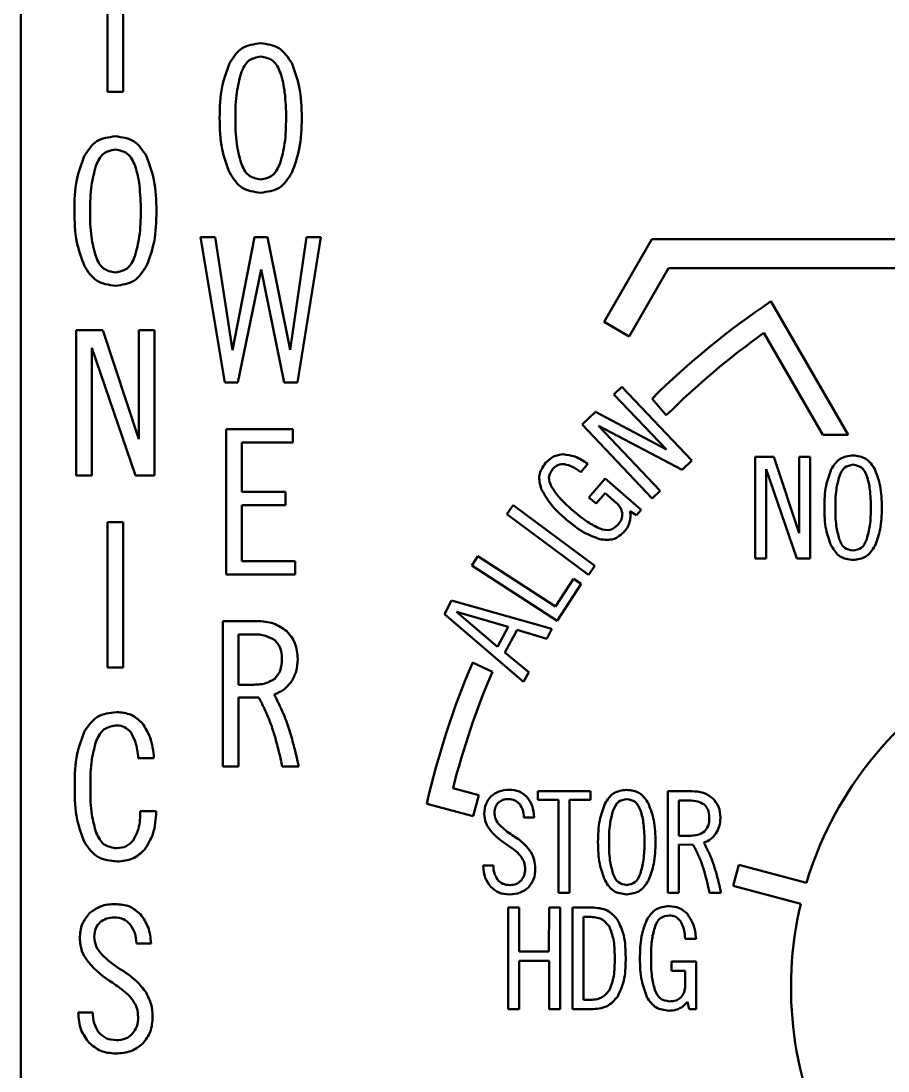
# Model space of a CAD drawing. Header units: millimetres. Extents: x 166 to 310, y 114 to 207.
# Drawn here: x 166.03 to 195.87, y 133.6 to 169.7 of the extents above; entities that cross this region are included whole.
import ezdxf

# ---------------------------------------------------------------- set-up
doc = ezdxf.new("R2010")
doc.units = ezdxf.units.MM
doc.header["$LTSCALE"] = 0.75
doc.layers.add('Visible', color=7, linetype='Continuous', lineweight=50)

msp = doc.modelspace()

# ---------------------------------------------------------------- linework, layer by layer
at = {"layer": 'Visible', "extrusion": (-1e-16, -1, 0)}
for p, q in [((166.031, 188.969), (166.031, 132.969)), ((169.011, 167.269), (169.011, 172.269)), ((169.551, 172.269), (169.551, 167.269)), ((169.551, 167.269), (169.011, 167.269)), ((173.042, 157.269), (172.211, 162.269)), ((172.211, 162.269), (172.709, 162.269)), ((172.709, 162.269), (173.312, 158.384)), ((173.312, 158.384), (174.066, 162.269)), ((174.066, 162.269), (174.51, 162.269)), ((174.51, 162.269), (175.292, 158.397)), ((175.292, 158.397), (175.853, 162.269)), ((176.352, 162.269), (175.548, 157.269)), ((175.853, 162.269), (176.352, 162.269)), ((186.098, 159.357), (187.743, 162.205)), ((187.743, 162.205), (196.531, 162.205)), ((174.295, 161.154), (173.499, 157.269)), ((175.091, 157.269), (174.295, 161.154)), ((188.32, 161.205), (186.964, 158.857)), ((196.531, 161.205), (188.32, 161.205)), ((191.841, 160.064), (194.495, 155.469)), ((186.964, 158.857), (186.098, 159.357)), ((167.934, 154.069), (167.934, 159.069)), ((167.934, 159.069), (168.848, 159.069)), ((168.848, 159.069), (170.088, 155.322)), ((170.088, 159.069), (170.628, 159.069)), ((170.088, 155.322), (170.088, 159.069)), ((170.628, 159.069), (170.628, 154.069)), ((193.629, 155.469), (191.6, 158.983)), ((169.97, 154.069), (168.474, 158.459)), ((168.474, 158.459), (168.474, 154.069)), ((173.499, 157.269), (173.042, 157.269)), ((175.548, 157.269), (175.091, 157.269)), ((186.433, 156.864), (186.707, 157.125)), ((186.707, 157.125), (189.118, 154.587)), ((188.24, 154.963), (186.433, 156.864)), ((188.238, 156.144), (187.75, 156.716)), ((185.34, 155.826), (185.804, 156.266)), ((185.804, 156.266), (188.24, 154.963)), ((173.097, 150.669), (173.097, 155.669)), ((173.097, 155.669), (175.382, 155.669)), ((175.382, 155.669), (175.382, 155.212)), ((187.751, 153.288), (185.34, 155.826)), ((188.785, 154.27), (185.908, 155.777)), ((185.908, 155.777), (188.025, 153.549)), ((194.495, 155.469), (193.629, 155.469)), ((175.382, 155.212), (173.637, 155.212)), ((173.637, 155.212), (173.637, 153.508)), ((189.118, 154.587), (188.785, 154.27)), ((191.302, 151.219), (191.302, 154.719)), ((191.302, 154.719), (191.942, 154.719)), ((191.942, 154.719), (192.81, 152.096)), ((192.81, 154.719), (193.188, 154.719)), ((192.81, 152.096), (192.81, 154.719)), ((193.188, 154.719), (193.188, 151.219)), ((185.539, 154.475), (185.292, 154.188)), ((192.728, 151.219), (191.68, 154.292)), ((191.68, 154.292), (191.68, 151.219)), ((168.474, 154.069), (167.934, 154.069)), ((170.628, 154.069), (169.97, 154.069)), ((185.578, 153.316), (186.137, 153.966)), ((186.137, 153.966), (187.379, 152.898)), ((173.637, 153.508), (175.133, 153.508)), ((175.133, 153.508), (175.133, 153.051)), ((186.13, 153.467), (185.82, 153.107)), ((186.516, 153.135), (186.13, 153.467)), ((188.025, 153.549), (187.751, 153.288)), ((185.82, 153.107), (185.578, 153.316)), ((175.133, 153.051), (173.637, 153.051)), ((173.637, 153.051), (173.637, 151.126)), ((182.746, 152.746), (182.971, 153.05)), ((185.558, 150.662), (182.746, 152.746)), ((182.971, 153.05), (185.783, 150.966)), ((184.979, 152.91), (185.023, 152.872)), ((187.218, 152.71), (186.988, 152.844)), ((187.379, 152.898), (187.218, 152.71)), ((169.011, 152.469), (169.551, 152.469)), ((169.011, 147.469), (169.011, 152.469)), ((169.551, 152.469), (169.551, 147.469)), ((181.552, 150.983), (181.758, 151.3)), ((181.758, 151.3), (184.425, 149.567)), ((173.637, 151.126), (175.465, 151.126)), ((175.465, 151.126), (175.465, 150.669)), ((184.487, 149.075), (181.552, 150.983)), ((185.783, 150.966), (185.558, 150.662)), ((191.68, 151.219), (191.302, 151.219)), ((193.188, 151.219), (192.728, 151.219)), ((175.465, 150.669), (173.097, 150.669)), ((184.425, 149.567), (185.045, 150.522)), ((185.314, 150.348), (184.487, 149.075)), ((185.045, 150.522), (185.314, 150.348)), ((180.604, 149.31), (180.852, 149.772)), ((180.852, 149.772), (184.303, 148.8)), ((183.324, 146.976), (180.604, 149.31)), ((181.023, 149.383), (182.43, 148.182)), ((182.802, 148.874), (181.023, 149.383)), ((172.972, 144.069), (172.972, 149.069)), ((172.972, 149.069), (174.143, 149.069)), ((182.43, 148.182), (182.802, 148.874)), ((183.109, 148.77), (182.687, 147.984)), ((184.122, 148.463), (183.109, 148.77)), ((184.303, 148.8), (184.122, 148.463)), ((173.512, 148.612), (173.512, 146.88)), ((174.011, 148.612), (173.512, 148.612)), ((182.687, 147.984), (183.503, 147.31)), ((169.551, 147.469), (169.011, 147.469)), ((181.575, 147.647), (182.253, 147.324)), ((183.503, 147.31), (183.324, 146.976)), ((173.512, 146.88), (173.983, 146.88)), ((174.219, 146.437), (173.512, 146.444)), ((173.512, 146.444), (173.512, 144.069)), ((174.253, 146.371), (174.219, 146.437)), ((174.745, 146.548), (174.78, 146.479)), ((170.607, 144.359), (170.067, 144.359)), ((173.512, 144.069), (172.972, 144.069)), ((175.022, 144.069), (174.984, 144.245)), ((175.59, 144.069), (175.022, 144.069)), ((175.548, 144.256), (175.59, 144.069)), ((167.879, 143.306), (167.879, 143.431)), ((168.419, 143.431), (168.419, 143.265)), ((180.898, 143.323), (181.782, 143.086)), ((181.782, 143.086), (181.588, 142.362)), ((183.819, 143.219), (185.627, 143.219)), ((183.819, 142.923), (183.819, 143.219)), ((185.627, 143.219), (185.627, 142.923)), ((188.293, 139.719), (188.293, 143.219)), ((188.293, 143.219), (189.112, 143.219)), ((181.588, 142.362), (179.998, 142.788)), ((184.531, 142.923), (183.819, 142.923)), ((184.531, 139.719), (184.531, 142.923)), ((185.627, 142.923), (184.909, 142.923)), ((184.909, 142.923), (184.909, 139.719)), ((188.671, 142.899), (188.671, 141.687)), ((189.02, 142.899), (188.671, 142.899)), ((170.136, 142.531), (170.684, 142.531)), ((183.692, 142.317), (183.339, 142.317)), ((188.671, 141.687), (189.001, 141.687)), ((189.165, 141.376), (188.671, 141.381)), ((188.671, 141.381), (188.671, 139.719)), ((189.19, 141.33), (189.165, 141.376)), ((189.534, 141.454), (189.558, 141.406)), ((181.938, 140.659), (182.287, 140.659)), ((190.542, 139.963), (190.736, 140.687)), ((190.736, 140.687), (193.06, 140.064)), ((189.728, 139.719), (189.701, 139.842)), ((190.096, 139.849), (190.125, 139.719)), ((192.866, 139.34), (190.542, 139.963)), ((184.909, 139.719), (184.531, 139.719)), ((188.671, 139.719), (188.293, 139.719)), ((190.125, 139.719), (189.728, 139.719)), ((182.793, 135.719), (182.793, 139.219)), ((182.793, 139.219), (183.171, 139.219)), ((183.171, 139.219), (183.171, 137.711)), ((184.199, 137.706), (184.204, 139.219)), ((184.204, 139.219), (184.582, 139.219)), ((184.582, 139.219), (184.582, 135.719)), ((185.009, 135.719), (185.009, 139.219)), ((185.009, 139.219), (185.668, 139.219)), ((185.387, 138.899), (185.387, 136.039)), ((185.581, 138.899), (185.387, 138.899)), ((170.507, 137.98), (170.001, 137.98)), ((189.265, 138.142), (188.887, 138.142)), ((183.171, 137.711), (184.199, 137.706)), ((183.176, 137.386), (183.171, 135.719)), ((184.204, 137.386), (183.176, 137.386)), ((184.204, 135.719), (184.204, 137.386)), ((186.463, 137.391), (186.463, 137.522)), ((186.841, 137.503), (186.841, 137.425)), ((187.714, 137.546), (187.714, 137.488)), ((188.412, 137.357), (189.27, 137.357)), ((188.412, 137.037), (188.412, 137.357)), ((189.27, 137.357), (189.27, 135.719)), ((188.887, 137.037), (188.412, 137.037)), ((188.887, 136.528), (188.887, 137.037)), ((185.387, 136.039), (185.576, 136.039)), ((189.022, 135.719), (188.974, 135.98)), ((168, 135.612), (168.499, 135.612)), ((183.171, 135.719), (182.793, 135.719)), ((184.582, 135.719), (184.204, 135.719)), ((185.639, 135.719), (185.009, 135.719)), ((189.27, 135.719), (189.022, 135.719))]:
    msp.add_line(p, q, dxfattribs=at)
at = {"layer": 'Visible'}
for centre, radius, start, end in [((171.729, 166.867), 3.398, 6.5012, 18.0531), ((168.023, 166.42), 7.131, 359.5875, 6.6975), ((166.729, 163.667), 3.398, 6.5013, 18.053), ((163.023, 163.22), 7.13, 359.5874, 6.6976), ((207.738, 136.469), 27.701, 125.6326, 134.7432), ((192.88, 153.317), 2.379, 6.5013, 18.0529), ((190.286, 153.005), 4.991, 359.5874, 6.6976), ((207.738, 136.469), 27.701, 156.9276, 165.6732), ((170.945, 144.651), 3.729, 24.683, 27.4675), ((162.293, 140.258), 13.95, 25.7075, 26.4834), ((187.041, 152.12), 14.015, 204.9488, 205.9049), ((169.918, 143.797), 5.023, 23.3303, 25.9815), ((171.861, 144.565), 3.462, 22.0042, 26.0841), ((169.758, 143.768), 5.181, 16.572, 22.9216), ((169.118, 143.414), 6.437, 17.0459, 22.3514), ((163.226, 141.75), 12.018, 14.1362, 16.9121), ((164.411, 141.901), 11.38, 14.3242, 17.3873), ((160.999, 141.174), 14.319, 12.3867, 14.1949), ((159.321, 140.595), 16.635, 12.7125, 14.3441), ((185.091, 141.817), 2.379, 6.5013, 18.0529), ((184.107, 143.62), 2.239, 224.5087, 238.4899), ((182.497, 141.505), 4.991, 359.5875, 6.6975), ((184.149, 143.58), 2.607, 221.0983, 238.0902), ((181.229, 138.983), 2.839, 49.7802, 57.0937), ((186.874, 140.127), 2.609, 24.6826, 27.4677), ((198.144, 145.356), 9.814, 204.9491, 205.9049), ((180.829, 137.057), 9.752, 25.707, 26.484), ((182.274, 140.203), 1.233, 37.5739, 50.2642), ((186.155, 139.529), 3.516, 23.3301, 25.9817), ((186.043, 139.508), 3.627, 16.5719, 22.9217), ((187.515, 140.066), 2.423, 22.0042, 26.0844), ((185.594, 139.261), 4.506, 17.0461, 22.3511), ((181.472, 138.096), 8.412, 14.136, 16.9121), ((182.299, 138.201), 7.968, 14.3245, 17.3871), ((179.913, 137.693), 10.021, 12.3865, 14.1951), ((178.732, 137.286), 11.65, 12.713, 14.3437), ((171.099, 139.842), 3.199, 224.5087, 238.4899), ((171.16, 139.785), 3.724, 221.0983, 238.0901), ((166.988, 133.218), 4.056, 49.7801, 57.0937), ((168.481, 134.96), 1.762, 37.5738, 50.2644)]:
    msp.add_arc(centre, radius, start, end, dxfattribs=at)
at = {"layer": 'Visible', "extrusion": (0, 0, -1)}
for centre, radius, start, end in [((-207.738, 136.469), 28.451, 45.3694, 56.0319), ((-207.738, 136.469), 28.451, 12.8336, 23.1359), ((-205.031, 136.468), 12.5, 16.7191, 58.2809), ((-205.031, 136.468), 12.5, 331.7191, 13.2812)]:
    msp.add_arc(centre, radius, start, end, dxfattribs=at)
at = {"layer": 'Visible'}
for points, knots in [([(173.208, 168.252), (173.336, 168.452), (173.588, 168.847), (174.052, 168.908), (174.281, 168.938)], [-0.1333569, -0.1333569, -0.1333569, -0.1333569, -0.06581, 0, 0, 0, 0]), ([(174.281, 168.938), (174.507, 168.908), (174.966, 168.846), (175.219, 168.457), (175.348, 168.259)], [-0.1321946, -0.1321946, -0.1321946, -0.1321946, -0.0672655, 0, 0, 0, 0]), ([(174.281, 168.481), (174.132, 168.451), (173.81, 168.388), (173.679, 168.083), (173.609, 167.92)], [-0.0927498, -0.0927498, -0.0927498, -0.0927498, -0.04971519, 0, 0, 0, 0]), ([(174.96, 167.92), (174.888, 168.083), (174.754, 168.388), (174.431, 168.451), (174.281, 168.481)], [-0.09319219, -0.09319219, -0.09319219, -0.09319219, -0.04319833, 0, 0, 0, 0]), ([(175.348, 168.259), (175.448, 167.989), (175.675, 167.381), (175.687, 166.73), (175.694, 166.369)], [-0.1934264, -0.1934264, -0.1934264, -0.1934264, -0.1075166, 0, 0, 0, 0]), ([(172.868, 166.369), (172.874, 166.732), (172.885, 167.38), (173.109, 167.986), (173.208, 168.252)], [-0.1926183, -0.1926183, -0.1926183, -0.1926183, -0.0845976, 0, 0, 0, 0]), ([(173.609, 167.92), (173.551, 167.697), (173.418, 167.189), (173.412, 166.664), (173.409, 166.369)], [-0.1569358, -0.1569358, -0.1569358, -0.1569358, -0.0880933, 0, 0, 0, 0]), ([(173.215, 164.478), (173.114, 164.748), (172.887, 165.357), (172.875, 166.007), (172.868, 166.369)], [-0.1934264, -0.1934264, -0.1934264, -0.1934264, -0.1075167, 0, 0, 0, 0]), ([(173.409, 166.369), (173.411, 166.071), (173.416, 165.546), (173.546, 165.038), (173.603, 164.817)], [-0.1568292, -0.1568292, -0.1568292, -0.1568292, -0.0680541, 0, 0, 0, 0]), ([(174.953, 164.817), (175.011, 165.04), (175.144, 165.548), (175.15, 166.074), (175.154, 166.369)], [-0.1569359, -0.1569359, -0.1569359, -0.1569359, -0.0880934, 0, 0, 0, 0]), ([(175.694, 166.369), (175.687, 166.009), (175.675, 165.362), (175.453, 164.755), (175.355, 164.485)], [-0.1925739, -0.1925739, -0.1925739, -0.1925739, -0.0855889, 0, 0, 0, 0]), ([(168.208, 165.052), (168.336, 165.252), (168.588, 165.647), (169.052, 165.708), (169.281, 165.738)], [-0.1333569, -0.1333569, -0.1333569, -0.1333569, -0.06581, 0, 0, 0, 0]), ([(169.281, 165.738), (169.507, 165.708), (169.966, 165.646), (170.219, 165.257), (170.348, 165.059)], [-0.1321946, -0.1321946, -0.1321946, -0.1321946, -0.0672655, 0, 0, 0, 0]), ([(167.868, 163.169), (167.874, 163.532), (167.885, 164.18), (168.109, 164.786), (168.208, 165.052)], [-0.1926183, -0.1926183, -0.1926183, -0.1926183, -0.0845976, 0, 0, 0, 0]), ([(169.281, 165.281), (169.132, 165.251), (168.81, 165.188), (168.679, 164.883), (168.609, 164.72)], [-0.09274981, -0.09274981, -0.09274981, -0.09274981, -0.0497152, 0, 0, 0, 0]), ([(169.96, 164.72), (169.888, 164.883), (169.754, 165.188), (169.431, 165.251), (169.281, 165.281)], [-0.09319219, -0.09319219, -0.09319219, -0.09319219, -0.04319831, 0, 0, 0, 0]), ([(170.348, 165.059), (170.448, 164.789), (170.675, 164.181), (170.687, 163.53), (170.694, 163.169)], [-0.1934264, -0.1934264, -0.1934264, -0.1934264, -0.1075166, 0, 0, 0, 0]), ([(168.609, 164.72), (168.551, 164.497), (168.418, 163.989), (168.412, 163.464), (168.409, 163.169)], [-0.1569358, -0.1569358, -0.1569358, -0.1569358, -0.0880933, 0, 0, 0, 0]), ([(173.603, 164.817), (173.673, 164.654), (173.806, 164.348), (174.13, 164.285), (174.281, 164.256)], [-0.09333364, -0.09333364, -0.09333364, -0.09333364, -0.04352598, 0, 0, 0, 0]), ([(174.281, 164.256), (174.429, 164.286), (174.75, 164.351), (174.882, 164.654), (174.953, 164.817)], [-0.09260796, -0.09260796, -0.09260796, -0.09260796, -0.04990056, 0, 0, 0, 0]), ([(174.281, 163.799), (174.053, 163.829), (173.592, 163.888), (173.341, 164.28), (173.215, 164.478)], [-0.1324126, -0.1324126, -0.1324126, -0.1324126, -0.0668148, 0, 0, 0, 0]), ([(175.355, 164.485), (175.225, 164.285), (174.972, 163.892), (174.509, 163.83), (174.281, 163.799)], [-0.1332477, -0.1332477, -0.1332477, -0.1332477, -0.0654757, 0, 0, 0, 0]), ([(168.215, 161.278), (168.114, 161.548), (167.887, 162.157), (167.875, 162.807), (167.868, 163.169)], [-0.1934264, -0.1934264, -0.1934264, -0.1934264, -0.1075167, 0, 0, 0, 0]), ([(168.409, 163.169), (168.411, 162.871), (168.416, 162.346), (168.546, 161.838), (168.603, 161.617)], [-0.1568292, -0.1568292, -0.1568292, -0.1568292, -0.0680541, 0, 0, 0, 0]), ([(169.953, 161.617), (170.011, 161.84), (170.144, 162.348), (170.15, 162.874), (170.154, 163.169)], [-0.1569359, -0.1569359, -0.1569359, -0.1569359, -0.0880934, 0, 0, 0, 0]), ([(170.694, 163.169), (170.687, 162.809), (170.675, 162.162), (170.453, 161.555), (170.355, 161.285)], [-0.1925739, -0.1925739, -0.1925739, -0.1925739, -0.0855889, 0, 0, 0, 0]), ([(168.603, 161.617), (168.673, 161.454), (168.806, 161.148), (169.13, 161.085), (169.281, 161.056)], [-0.09333364, -0.09333364, -0.09333364, -0.09333364, -0.04352598, 0, 0, 0, 0]), ([(169.281, 161.056), (169.429, 161.086), (169.75, 161.151), (169.882, 161.454), (169.953, 161.617)], [-0.09260795, -0.09260795, -0.09260795, -0.09260795, -0.04990054, 0, 0, 0, 0]), ([(169.281, 160.599), (169.053, 160.629), (168.592, 160.688), (168.341, 161.08), (168.215, 161.278)], [-0.1324127, -0.1324127, -0.1324127, -0.1324127, -0.0668148, 0, 0, 0, 0]), ([(170.355, 161.285), (170.225, 161.085), (169.972, 160.692), (169.509, 160.63), (169.281, 160.599)], [-0.1332477, -0.1332477, -0.1332477, -0.1332477, -0.0654757, 0, 0, 0, 0]), ([(184.082, 154.506), (184.169, 154.591), (184.341, 154.758), (184.579, 154.788), (184.696, 154.803)], [-0.06985799, -0.06985799, -0.06985799, -0.06985799, -0.03442021, 0, 0, 0, 0]), ([(184.696, 154.803), (184.83, 154.785), (185.136, 154.744), (185.394, 154.572), (185.539, 154.475)], [-0.09152748, -0.09152748, -0.09152748, -0.09152748, -0.05148155, 0, 0, 0, 0]), ([(193.915, 154.287), (194.005, 154.427), (194.182, 154.703), (194.506, 154.746), (194.667, 154.767)], [-0.09334986, -0.09334986, -0.09334986, -0.09334986, -0.04606697, 0, 0, 0, 0]), ([(194.667, 154.767), (194.824, 154.746), (195.146, 154.703), (195.323, 154.431), (195.413, 154.292)], [-0.09253621, -0.09253621, -0.09253621, -0.09253621, -0.04708584, 0, 0, 0, 0]), ([(183.936, 153.615), (183.892, 153.774), (183.803, 154.093), (183.989, 154.368), (184.082, 154.506)], [-0.09446312, -0.09446312, -0.09446312, -0.09446312, -0.04741192, 0, 0, 0, 0]), ([(184.325, 154.297), (184.267, 154.204), (184.148, 154.009), (184.24, 153.799), (184.288, 153.69)], [-0.06445222, -0.06445222, -0.06445222, -0.06445222, -0.03348036, 0, 0, 0, 0]), ([(184.735, 154.462), (184.656, 154.462), (184.498, 154.461), (184.383, 154.352), (184.325, 154.297)], [-0.04572739, -0.04572739, -0.04572739, -0.04572739, -0.02299088, 0, 0, 0, 0]), ([(185.292, 154.188), (185.197, 154.259), (185.028, 154.385), (184.825, 154.439), (184.735, 154.462)], [-0.06259235, -0.06259235, -0.06259235, -0.06259235, -0.02759435, 0, 0, 0, 0]), ([(193.678, 152.969), (193.682, 153.223), (193.689, 153.676), (193.846, 154.101), (193.915, 154.287)], [-0.1348328, -0.1348328, -0.1348328, -0.1348328, -0.0592183, 0, 0, 0, 0]), ([(194.667, 154.447), (194.562, 154.427), (194.337, 154.382), (194.245, 154.169), (194.196, 154.054)], [-0.06492488, -0.06492488, -0.06492488, -0.06492488, -0.03480064, 0, 0, 0, 0]), ([(195.142, 154.054), (195.091, 154.169), (194.997, 154.382), (194.771, 154.426), (194.667, 154.447)], [-0.06523451, -0.06523451, -0.06523451, -0.06523451, -0.0302388, 0, 0, 0, 0]), ([(195.413, 154.292), (195.484, 154.103), (195.642, 153.677), (195.651, 153.222), (195.655, 152.969)], [-0.1353985, -0.1353985, -0.1353985, -0.1353985, -0.0752617, 0, 0, 0, 0]), ([(194.196, 154.054), (194.155, 153.899), (194.062, 153.543), (194.058, 153.175), (194.056, 152.969)], [-0.1098551, -0.1098551, -0.1098551, -0.1098551, -0.0616654, 0, 0, 0, 0]), ([(184.792, 152.566), (184.599, 152.737), (184.256, 153.041), (184.033, 153.44), (183.936, 153.615)], [-0.136267, -0.136267, -0.136267, -0.136267, -0.0595652, 0, 0, 0, 0]), ([(184.288, 153.69), (184.374, 153.562), (184.569, 153.271), (184.832, 153.04), (184.979, 152.91)], [-0.1045864, -0.1045864, -0.1045864, -0.1045864, -0.0586407, 0, 0, 0, 0]), ([(186.726, 152.769), (186.71, 152.837), (186.677, 152.98), (186.571, 153.082), (186.516, 153.135)], [-0.04296374, -0.04296374, -0.04296374, -0.04296374, -0.02257443, 0, 0, 0, 0]), ([(185.023, 152.872), (185.187, 152.733), (185.473, 152.49), (185.807, 152.32), (185.95, 152.247)], [-0.1121108, -0.1121108, -0.1121108, -0.1121108, -0.0479173, 0, 0, 0, 0]), ([(186.573, 152.376), (186.621, 152.439), (186.712, 152.555), (186.721, 152.702), (186.726, 152.769)], [-0.04302937, -0.04302937, -0.04302937, -0.04302937, -0.01997597, 0, 0, 0, 0]), ([(186.988, 152.844), (186.998, 152.775), (187.016, 152.65), (186.99, 152.525), (186.978, 152.469)], [-0.03780242, -0.03780242, -0.03780242, -0.03780242, -0.01714972, 0, 0, 0, 0]), ([(193.92, 151.645), (193.85, 151.834), (193.691, 152.26), (193.682, 152.715), (193.678, 152.969)], [-0.1353984, -0.1353984, -0.1353984, -0.1353984, -0.0752616, 0, 0, 0, 0]), ([(194.056, 152.969), (194.058, 152.76), (194.061, 152.393), (194.152, 152.037), (194.191, 151.883)], [-0.1097804, -0.1097804, -0.1097804, -0.1097804, -0.0476378, 0, 0, 0, 0]), ([(195.137, 151.883), (195.178, 152.039), (195.271, 152.394), (195.275, 152.762), (195.277, 152.969)], [-0.1098551, -0.1098551, -0.1098551, -0.1098551, -0.0616653, 0, 0, 0, 0]), ([(195.655, 152.969), (195.651, 152.717), (195.642, 152.264), (195.487, 151.839), (195.418, 151.65)], [-0.1348017, -0.1348017, -0.1348017, -0.1348017, -0.0599122, 0, 0, 0, 0]), ([(185.953, 151.886), (185.765, 151.955), (185.338, 152.112), (184.988, 152.403), (184.792, 152.566)], [-0.1354197, -0.1354197, -0.1354197, -0.1354197, -0.0757448, 0, 0, 0, 0]), ([(185.95, 152.247), (186.071, 152.214), (186.302, 152.15), (186.485, 152.303), (186.573, 152.376)], [-0.06736517, -0.06736517, -0.06736517, -0.06736517, -0.03227327, 0, 0, 0, 0]), ([(186.978, 152.469), (186.959, 152.414), (186.919, 152.3), (186.845, 152.206), (186.806, 152.157)], [-0.03587134, -0.03587134, -0.03587134, -0.03587134, -0.01851053, 0, 0, 0, 0]), ([(186.806, 152.157), (186.685, 152.046), (186.442, 151.825), (186.116, 151.866), (185.953, 151.886)], [-0.09359894, -0.09359894, -0.09359894, -0.09359894, -0.04689112, 0, 0, 0, 0]), ([(194.191, 151.883), (194.241, 151.768), (194.334, 151.554), (194.561, 151.51), (194.667, 151.49)], [-0.06533355, -0.06533355, -0.06533355, -0.06533355, -0.03046819, 0, 0, 0, 0]), ([(194.667, 151.49), (194.77, 151.511), (194.994, 151.556), (195.087, 151.768), (195.137, 151.883)], [-0.06482554, -0.06482554, -0.06482554, -0.06482554, -0.03493041, 0, 0, 0, 0]), ([(195.418, 151.65), (195.328, 151.51), (195.15, 151.235), (194.826, 151.191), (194.667, 151.17)], [-0.09327338, -0.09327338, -0.09327338, -0.09327338, -0.04583297, 0, 0, 0, 0]), ([(194.667, 151.17), (194.507, 151.191), (194.184, 151.232), (194.009, 151.507), (193.92, 151.645)], [-0.09268885, -0.09268885, -0.09268885, -0.09268885, -0.04677036, 0, 0, 0, 0]), ([(174.143, 149.069), (174.342, 149.058), (174.719, 149.038), (175.029, 148.823), (175.175, 148.722)], [-0.110759, -0.110759, -0.110759, -0.110759, -0.052118, 0, 0, 0, 0]), ([(174.766, 148.411), (174.663, 148.469), (174.43, 148.601), (174.161, 148.608), (174.011, 148.612)], [-0.07916973, -0.07916973, -0.07916973, -0.07916973, -0.04408876, 0, 0, 0, 0]), ([(175.008, 147.78), (175.002, 147.91), (174.991, 148.149), (174.836, 148.329), (174.766, 148.411)], [-0.06927116, -0.06927116, -0.06927116, -0.06927116, -0.03155817, 0, 0, 0, 0]), ([(175.175, 148.722), (175.286, 148.59), (175.518, 148.312), (175.543, 147.949), (175.555, 147.76)], [-0.1059275, -0.1059275, -0.1059275, -0.1059275, -0.0553611, 0, 0, 0, 0]), ([(174.766, 147.081), (174.836, 147.17), (174.997, 147.373), (175.004, 147.634), (175.008, 147.78)], [-0.07578272, -0.07578272, -0.07578272, -0.07578272, -0.04250478, 0, 0, 0, 0]), ([(175.555, 147.76), (175.548, 147.617), (175.532, 147.341), (175.398, 147.1), (175.334, 146.984)], [-0.08160964, -0.08160964, -0.08160964, -0.08160964, -0.03934743, 0, 0, 0, 0]), ([(173.983, 146.88), (174.143, 146.883), (174.421, 146.887), (174.663, 147.023), (174.766, 147.081)], [-0.08192287, -0.08192287, -0.08192287, -0.08192287, -0.03508097, 0, 0, 0, 0]), ([(175.334, 146.984), (175.253, 146.885), (175.094, 146.689), (174.86, 146.594), (174.745, 146.548)], [-0.07433566, -0.07433566, -0.07433566, -0.07433566, -0.0366227, 0, 0, 0, 0]), ([(174.863, 146.309), (174.88, 146.274), (174.916, 146.2), (174.951, 146.126), (174.97, 146.087)], [-0.02462347, -0.02462347, -0.02462347, -0.02462347, -0.01289239, 0, 0, 0, 0]), ([(168.218, 145.28), (168.351, 145.472), (168.619, 145.857), (169.085, 145.911), (169.319, 145.938)], [-0.1339838, -0.1339838, -0.1339838, -0.1339838, -0.0673105, 0, 0, 0, 0]), ([(169.319, 145.938), (169.493, 145.924), (169.832, 145.896), (170.083, 145.668), (170.206, 145.557)], [-0.09892919, -0.09892919, -0.09892919, -0.09892919, -0.0481666, 0, 0, 0, 0]), ([(170.206, 145.557), (170.306, 145.398), (170.537, 145.033), (170.582, 144.602), (170.607, 144.359)], [-0.1278669, -0.1278669, -0.1278669, -0.1278669, -0.0720864, 0, 0, 0, 0]), ([(167.879, 143.431), (167.884, 143.789), (167.894, 144.426), (168.12, 145.02), (168.218, 145.28)], [-0.1892507, -0.1892507, -0.1892507, -0.1892507, -0.0827834, 0, 0, 0, 0]), ([(169.347, 145.481), (169.183, 145.457), (168.849, 145.41), (168.697, 145.108), (168.62, 144.954)], [-0.09505452, -0.09505452, -0.09505452, -0.09505452, -0.04832318, 0, 0, 0, 0]), ([(169.811, 145.245), (169.745, 145.314), (169.617, 145.447), (169.435, 145.47), (169.347, 145.481)], [-0.05344934, -0.05344934, -0.05344934, -0.05344934, -0.02578479, 0, 0, 0, 0]), ([(170.067, 144.359), (170.048, 144.546), (170.015, 144.858), (169.87, 145.134), (169.811, 145.245)], [-0.09300463, -0.09300463, -0.09300463, -0.09300463, -0.03741256, 0, 0, 0, 0]), ([(168.62, 144.954), (168.562, 144.739), (168.427, 144.24), (168.422, 143.724), (168.419, 143.431)], [-0.1542188, -0.1542188, -0.1542188, -0.1542188, -0.087402, 0, 0, 0, 0]), ([(168.225, 141.443), (168.124, 141.705), (167.895, 142.303), (167.885, 142.946), (167.879, 143.306)], [-0.190774, -0.190774, -0.190774, -0.190774, -0.1071715, 0, 0, 0, 0]), ([(168.419, 143.265), (168.422, 142.98), (168.427, 142.477), (168.562, 141.993), (168.62, 141.783)], [-0.1501135, -0.1501135, -0.1501135, -0.1501135, -0.0651313, 0, 0, 0, 0]), ([(181.976, 142.443), (181.985, 142.56), (182, 142.785), (182.142, 142.96), (182.211, 143.044)], [-0.06592896, -0.06592896, -0.06592896, -0.06592896, -0.0317322, 0, 0, 0, 0]), ([(182.211, 143.044), (182.297, 143.109), (182.479, 143.247), (182.708, 143.26), (182.83, 143.267)], [-0.06711651, -0.06711651, -0.06711651, -0.06711651, -0.03554368, 0, 0, 0, 0]), ([(182.83, 143.267), (182.949, 143.258), (183.18, 143.242), (183.356, 143.092), (183.44, 143.02)], [-0.06744468, -0.06744468, -0.06744468, -0.06744468, -0.03247583, 0, 0, 0, 0]), ([(183.44, 143.02), (183.509, 142.921), (183.656, 142.71), (183.68, 142.453), (183.692, 142.317)], [-0.07581333, -0.07581333, -0.07581333, -0.07581333, -0.04029109, 0, 0, 0, 0]), ([(186.126, 142.787), (186.216, 142.927), (186.392, 143.203), (186.717, 143.246), (186.877, 143.267)], [-0.09334981, -0.09334981, -0.09334981, -0.09334981, -0.04606694, 0, 0, 0, 0]), ([(186.877, 143.267), (187.035, 143.246), (187.357, 143.203), (187.534, 142.931), (187.624, 142.792)], [-0.09253623, -0.09253623, -0.09253623, -0.09253623, -0.04708586, 0, 0, 0, 0]), ([(189.112, 143.219), (189.252, 143.211), (189.516, 143.197), (189.732, 143.047), (189.834, 142.976)], [-0.07753131, -0.07753131, -0.07753131, -0.07753131, -0.03648255, 0, 0, 0, 0]), ([(182.461, 142.826), (182.422, 142.78), (182.338, 142.682), (182.33, 142.554), (182.325, 142.487)], [-0.03743718, -0.03743718, -0.03743718, -0.03743718, -0.01968526, 0, 0, 0, 0]), ([(182.815, 142.947), (182.747, 142.943), (182.617, 142.936), (182.512, 142.861), (182.461, 142.826)], [-0.03806905, -0.03806905, -0.03806905, -0.03806905, -0.0180839, 0, 0, 0, 0]), ([(183.193, 142.773), (183.142, 142.823), (183.037, 142.927), (182.89, 142.94), (182.815, 142.947)], [-0.0428181, -0.0428181, -0.0428181, -0.0428181, -0.02177127, 0, 0, 0, 0]), ([(183.339, 142.317), (183.333, 142.404), (183.322, 142.569), (183.234, 142.707), (183.193, 142.773)], [-0.04851367, -0.04851367, -0.04851367, -0.04851367, -0.02276975, 0, 0, 0, 0]), ([(185.888, 141.469), (185.893, 141.723), (185.9, 142.176), (186.057, 142.601), (186.126, 142.787)], [-0.1348328, -0.1348328, -0.1348328, -0.1348328, -0.0592183, 0, 0, 0, 0]), ([(186.877, 142.947), (186.773, 142.927), (186.548, 142.882), (186.456, 142.669), (186.407, 142.554)], [-0.06492482, -0.06492482, -0.06492482, -0.06492482, -0.03480064, 0, 0, 0, 0]), ([(187.352, 142.554), (187.302, 142.669), (187.208, 142.882), (186.982, 142.926), (186.877, 142.947)], [-0.06523454, -0.06523454, -0.06523454, -0.06523454, -0.03023883, 0, 0, 0, 0]), ([(187.624, 142.792), (187.694, 142.603), (187.853, 142.177), (187.862, 141.722), (187.866, 141.469)], [-0.1353985, -0.1353985, -0.1353985, -0.1353985, -0.0752617, 0, 0, 0, 0]), ([(189.548, 142.758), (189.476, 142.799), (189.313, 142.891), (189.125, 142.896), (189.02, 142.899)], [-0.05541881, -0.05541881, -0.05541881, -0.05541881, -0.03086211, 0, 0, 0, 0]), ([(189.718, 142.317), (189.714, 142.408), (189.706, 142.575), (189.598, 142.701), (189.548, 142.758)], [-0.04848981, -0.04848981, -0.04848981, -0.04848981, -0.02209071, 0, 0, 0, 0]), ([(189.834, 142.976), (189.912, 142.883), (190.075, 142.689), (190.092, 142.435), (190.101, 142.302)], [-0.07414927, -0.07414927, -0.07414927, -0.07414927, -0.03875275, 0, 0, 0, 0]), ([(169.908, 141.54), (169.971, 141.667), (170.125, 141.977), (170.132, 142.325), (170.136, 142.531)], [-0.1027265, -0.1027265, -0.1027265, -0.1027265, -0.0607611, 0, 0, 0, 0]), ([(170.684, 142.531), (170.669, 142.261), (170.644, 141.788), (170.395, 141.387), (170.289, 141.215)], [-0.1393157, -0.1393157, -0.1393157, -0.1393157, -0.0598633, 0, 0, 0, 0]), ([(182.185, 141.866), (182.124, 141.953), (182.003, 142.127), (181.985, 142.338), (181.976, 142.443)], [-0.06232276, -0.06232276, -0.06232276, -0.06232276, -0.03110104, 0, 0, 0, 0]), ([(182.325, 142.487), (182.333, 142.405), (182.349, 142.241), (182.456, 142.114), (182.51, 142.05)], [-0.04836275, -0.04836275, -0.04836275, -0.04836275, -0.02440489, 0, 0, 0, 0]), ([(186.407, 142.554), (186.366, 142.399), (186.273, 142.043), (186.269, 141.675), (186.267, 141.469)], [-0.1098551, -0.1098551, -0.1098551, -0.1098551, -0.0616653, 0, 0, 0, 0]), ([(189.548, 141.827), (189.598, 141.89), (189.71, 142.032), (189.715, 142.215), (189.718, 142.317)], [-0.05304791, -0.05304791, -0.05304791, -0.05304791, -0.02975334, 0, 0, 0, 0]), ([(190.101, 142.302), (190.096, 142.202), (190.085, 142.009), (189.991, 141.841), (189.946, 141.759)], [-0.05712675, -0.05712675, -0.05712675, -0.05712675, -0.0275432, 0, 0, 0, 0]), ([(168.62, 141.783), (168.696, 141.629), (168.844, 141.33), (169.173, 141.28), (169.333, 141.256)], [-0.09385984, -0.09385984, -0.09385984, -0.09385984, -0.04573557, 0, 0, 0, 0]), ([(169.333, 141.256), (169.446, 141.268), (169.672, 141.293), (169.829, 141.458), (169.908, 141.54)], [-0.06599038, -0.06599038, -0.06599038, -0.06599038, -0.03318414, 0, 0, 0, 0]), ([(182.936, 141.711), (183.079, 141.618), (183.323, 141.459), (183.502, 141.23), (183.576, 141.134)], [-0.08667673, -0.08667673, -0.08667673, -0.08667673, -0.0361883, 0, 0, 0, 0]), ([(189.001, 141.687), (189.112, 141.688), (189.307, 141.691), (189.476, 141.787), (189.548, 141.827)], [-0.05734601, -0.05734601, -0.05734601, -0.05734601, -0.02455671, 0, 0, 0, 0]), ([(189.946, 141.759), (189.889, 141.69), (189.778, 141.553), (189.614, 141.487), (189.534, 141.454)], [-0.05203495, -0.05203495, -0.05203495, -0.05203495, -0.02563586, 0, 0, 0, 0]), ([(169.347, 140.799), (169.106, 140.824), (168.635, 140.871), (168.359, 141.256), (168.225, 141.443)], [-0.1351034, -0.1351034, -0.1351034, -0.1351034, -0.0660262, 0, 0, 0, 0]), ([(170.289, 141.215), (170.157, 141.094), (169.89, 140.849), (169.529, 140.816), (169.347, 140.799)], [-0.1055237, -0.1055237, -0.1055237, -0.1055237, -0.0533072, 0, 0, 0, 0]), ([(186.131, 140.145), (186.06, 140.334), (185.902, 140.76), (185.893, 141.215), (185.888, 141.469)], [-0.1353985, -0.1353985, -0.1353985, -0.1353985, -0.0752616, 0, 0, 0, 0]), ([(186.267, 141.469), (186.269, 141.26), (186.272, 140.893), (186.363, 140.537), (186.402, 140.383)], [-0.1097804, -0.1097804, -0.1097804, -0.1097804, -0.0476378, 0, 0, 0, 0]), ([(187.348, 140.383), (187.388, 140.539), (187.482, 140.894), (187.486, 141.262), (187.488, 141.469)], [-0.1098551, -0.1098551, -0.1098551, -0.1098551, -0.0616653, 0, 0, 0, 0]), ([(187.866, 141.469), (187.862, 141.217), (187.853, 140.764), (187.698, 140.339), (187.629, 140.15)], [-0.1348017, -0.1348017, -0.1348017, -0.1348017, -0.0599122, 0, 0, 0, 0]), ([(189.616, 141.287), (189.628, 141.262), (189.653, 141.21), (189.678, 141.159), (189.691, 141.132)], [-0.01723642, -0.01723642, -0.01723642, -0.01723642, -0.00902464, 0, 0, 0, 0]), ([(183.382, 140.548), (183.377, 140.62), (183.366, 140.767), (183.29, 140.892), (183.251, 140.955)], [-0.04331294, -0.04331294, -0.04331294, -0.04331294, -0.02173379, 0, 0, 0, 0]), ([(183.576, 141.134), (183.621, 141.043), (183.711, 140.862), (183.725, 140.662), (183.731, 140.562)], [-0.05978809, -0.05978809, -0.05978809, -0.05978809, -0.02958355, 0, 0, 0, 0]), ([(182.199, 139.927), (182.127, 140.026), (181.968, 140.243), (181.948, 140.513), (181.938, 140.659)], [-0.07914426, -0.07914426, -0.07914426, -0.07914426, -0.04291623, 0, 0, 0, 0]), ([(182.287, 140.659), (182.292, 140.571), (182.301, 140.402), (182.386, 140.255), (182.427, 140.184)], [-0.05016062, -0.05016062, -0.05016062, -0.05016062, -0.02422883, 0, 0, 0, 0]), ([(183.242, 140.14), (183.283, 140.198), (183.369, 140.32), (183.378, 140.469), (183.382, 140.548)], [-0.04385915, -0.04385915, -0.04385915, -0.04385915, -0.02305341, 0, 0, 0, 0]), ([(183.731, 140.562), (183.724, 140.433), (183.71, 140.19), (183.562, 139.998), (183.492, 139.908)], [-0.07114441, -0.07114441, -0.07114441, -0.07114441, -0.03346062, 0, 0, 0, 0]), ([(182.427, 140.184), (182.484, 140.127), (182.604, 140.008), (182.774, 139.996), (182.864, 139.99)], [-0.04918777, -0.04918777, -0.04918777, -0.04918777, -0.02590771, 0, 0, 0, 0]), ([(182.864, 139.99), (182.939, 139.995), (183.081, 140.004), (183.19, 140.097), (183.242, 140.14)], [-0.04166426, -0.04166426, -0.04166426, -0.04166426, -0.01976753, 0, 0, 0, 0]), ([(186.877, 139.67), (186.717, 139.691), (186.395, 139.732), (186.219, 140.007), (186.131, 140.145)], [-0.09268886, -0.09268886, -0.09268886, -0.09268886, -0.04677034, 0, 0, 0, 0]), ([(186.402, 140.383), (186.452, 140.268), (186.544, 140.054), (186.771, 140.01), (186.877, 139.99)], [-0.06533357, -0.06533357, -0.06533357, -0.06533357, -0.03046821, 0, 0, 0, 0]), ([(186.877, 139.99), (186.981, 140.011), (187.205, 140.056), (187.298, 140.268), (187.348, 140.383)], [-0.06482558, -0.06482558, -0.06482558, -0.06482558, -0.03493035, 0, 0, 0, 0]), ([(187.629, 140.15), (187.538, 140.01), (187.361, 139.735), (187.037, 139.691), (186.877, 139.67)], [-0.09327343, -0.09327343, -0.09327343, -0.09327343, -0.04583299, 0, 0, 0, 0]), ([(182.839, 139.67), (182.715, 139.679), (182.474, 139.697), (182.289, 139.852), (182.199, 139.927)], [-0.07052883, -0.07052883, -0.07052883, -0.07052883, -0.03408574, 0, 0, 0, 0]), ([(183.492, 139.908), (183.401, 139.838), (183.209, 139.692), (182.967, 139.678), (182.839, 139.67)], [-0.0708698, -0.0708698, -0.0708698, -0.0708698, -0.03739242, 0, 0, 0, 0]), ([(168.055, 138.161), (168.067, 138.327), (168.09, 138.649), (168.293, 138.899), (168.39, 139.019)], [-0.09418421, -0.09418421, -0.09418421, -0.09418421, -0.04533169, 0, 0, 0, 0]), ([(168.39, 139.019), (168.513, 139.112), (168.773, 139.309), (169.101, 139.328), (169.274, 139.338)], [-0.09588073, -0.09588073, -0.09588073, -0.09588073, -0.05077667, 0, 0, 0, 0]), ([(169.274, 139.338), (169.445, 139.325), (169.775, 139.301), (170.026, 139.088), (170.147, 138.985)], [-0.09634952, -0.09634952, -0.09634952, -0.09634952, -0.04639404, 0, 0, 0, 0]), ([(185.668, 139.219), (185.859, 139.206), (186.217, 139.183), (186.454, 138.916), (186.565, 138.792)], [-0.1029516, -0.1029516, -0.1029516, -0.1029516, -0.0479772, 0, 0, 0, 0]), ([(187.568, 138.797), (187.66, 138.934), (187.844, 139.209), (188.174, 139.248), (188.339, 139.267)], [-0.09446313, -0.09446313, -0.09446313, -0.09446313, -0.04741194, 0, 0, 0, 0]), ([(188.339, 139.267), (188.46, 139.256), (188.699, 139.235), (188.877, 139.075), (188.964, 138.996)], [-0.06985799, -0.06985799, -0.06985799, -0.06985799, -0.03442024, 0, 0, 0, 0]), ([(168.748, 138.708), (168.691, 138.642), (168.572, 138.503), (168.56, 138.319), (168.554, 138.223)], [-0.05348168, -0.05348168, -0.05348168, -0.05348168, -0.0281218, 0, 0, 0, 0]), ([(169.253, 138.881), (169.156, 138.875), (168.971, 138.864), (168.82, 138.758), (168.748, 138.708)], [-0.05438433, -0.05438433, -0.05438433, -0.05438433, -0.02583413, 0, 0, 0, 0]), ([(169.794, 138.631), (169.72, 138.704), (169.57, 138.852), (169.36, 138.871), (169.253, 138.881)], [-0.06116873, -0.06116873, -0.06116873, -0.06116873, -0.03110181, 0, 0, 0, 0]), ([(170.147, 138.985), (170.245, 138.843), (170.455, 138.542), (170.489, 138.175), (170.507, 137.98)], [-0.1083048, -0.1083048, -0.1083048, -0.1083048, -0.0575587, 0, 0, 0, 0]), ([(186.279, 138.564), (186.197, 138.661), (186.017, 138.876), (185.735, 138.891), (185.581, 138.899)], [-0.0805557, -0.0805557, -0.0805557, -0.0805557, -0.04394699, 0, 0, 0, 0]), ([(186.565, 138.792), (186.645, 138.615), (186.83, 138.207), (186.837, 137.757), (186.841, 137.503)], [-0.133117, -0.133117, -0.133117, -0.133117, -0.0754554, 0, 0, 0, 0]), ([(187.331, 137.464), (187.334, 137.722), (187.341, 138.18), (187.499, 138.609), (187.568, 138.797)], [-0.136267, -0.136267, -0.136267, -0.136267, -0.0595652, 0, 0, 0, 0]), ([(188.339, 138.947), (188.231, 138.93), (188.005, 138.893), (187.906, 138.686), (187.854, 138.579)], [-0.06445225, -0.06445225, -0.06445225, -0.06445225, -0.03348032, 0, 0, 0, 0]), ([(188.732, 138.744), (188.68, 138.803), (188.576, 138.922), (188.418, 138.939), (188.339, 138.947)], [-0.04572741, -0.04572741, -0.04572741, -0.04572741, -0.02299093, 0, 0, 0, 0]), ([(188.887, 138.142), (188.879, 138.26), (188.864, 138.471), (188.772, 138.66), (188.732, 138.744)], [-0.06259236, -0.06259236, -0.06259236, -0.06259236, -0.02759433, 0, 0, 0, 0]), ([(188.964, 138.996), (189.038, 138.882), (189.207, 138.624), (189.244, 138.316), (189.265, 138.142)], [-0.09152748, -0.09152748, -0.09152748, -0.09152748, -0.05148154, 0, 0, 0, 0]), ([(170.001, 137.98), (169.993, 138.105), (169.978, 138.34), (169.853, 138.538), (169.794, 138.631)], [-0.06930523, -0.06930523, -0.06930523, -0.06930523, -0.03252821, 0, 0, 0, 0]), ([(186.463, 137.522), (186.462, 137.73), (186.459, 138.089), (186.332, 138.424), (186.279, 138.564)], [-0.1065834, -0.1065834, -0.1065834, -0.1065834, -0.0447255, 0, 0, 0, 0]), ([(187.854, 138.579), (187.813, 138.43), (187.72, 138.093), (187.716, 137.743), (187.714, 137.546)], [-0.1045864, -0.1045864, -0.1045864, -0.1045864, -0.0586407, 0, 0, 0, 0]), ([(168.353, 137.336), (168.266, 137.461), (168.093, 137.709), (168.068, 138.01), (168.055, 138.161)], [-0.08903254, -0.08903254, -0.08903254, -0.08903254, -0.04443009, 0, 0, 0, 0]), ([(168.554, 138.223), (168.565, 138.106), (168.588, 137.872), (168.74, 137.691), (168.817, 137.6)], [-0.06908967, -0.06908967, -0.06908967, -0.06908967, -0.03486414, 0, 0, 0, 0]), ([(186.274, 136.363), (186.329, 136.502), (186.459, 136.83), (186.461, 137.185), (186.463, 137.391)], [-0.1052859, -0.1052859, -0.1052859, -0.1052859, -0.0610213, 0, 0, 0, 0]), ([(186.841, 137.425), (186.836, 137.178), (186.828, 136.737), (186.648, 136.336), (186.57, 136.16)], [-0.13057, -0.13057, -0.13057, -0.13057, -0.0574187, 0, 0, 0, 0]), ([(187.573, 136.14), (187.503, 136.328), (187.343, 136.753), (187.335, 137.209), (187.331, 137.464)], [-0.1354198, -0.1354198, -0.1354198, -0.1354198, -0.0757449, 0, 0, 0, 0]), ([(187.714, 137.488), (187.715, 137.273), (187.718, 136.898), (187.807, 136.534), (187.844, 136.378)], [-0.1121108, -0.1121108, -0.1121108, -0.1121108, -0.0479173, 0, 0, 0, 0]), ([(169.427, 137.115), (169.63, 136.983), (169.979, 136.755), (170.234, 136.428), (170.341, 136.291)], [-0.1238239, -0.1238239, -0.1238239, -0.1238239, -0.0516976, 0, 0, 0, 0]), ([(188.746, 136.131), (188.787, 136.187), (188.873, 136.305), (188.882, 136.451), (188.887, 136.528)], [-0.04296372, -0.04296372, -0.04296372, -0.04296372, -0.02257444, 0, 0, 0, 0]), ([(170.341, 136.291), (170.405, 136.16), (170.533, 135.903), (170.553, 135.616), (170.562, 135.474)], [-0.08541162, -0.08541162, -0.08541162, -0.08541162, -0.04226224, 0, 0, 0, 0]), ([(185.576, 136.039), (185.728, 136.046), (186.008, 136.061), (186.191, 136.269), (186.274, 136.363)], [-0.07995694, -0.07995694, -0.07995694, -0.07995694, -0.03629363, 0, 0, 0, 0]), ([(186.57, 136.16), (186.455, 136.031), (186.209, 135.755), (185.837, 135.731), (185.639, 135.719)], [-0.106764, -0.106764, -0.106764, -0.106764, -0.0570661, 0, 0, 0, 0]), ([(188.334, 135.67), (188.171, 135.69), (187.845, 135.729), (187.664, 136.003), (187.573, 136.14)], [-0.09359894, -0.09359894, -0.09359894, -0.09359894, -0.04689113, 0, 0, 0, 0]), ([(187.844, 136.378), (187.898, 136.265), (188, 136.048), (188.236, 136.009), (188.349, 135.99)], [-0.06736516, -0.06736516, -0.06736516, -0.06736516, -0.03227324, 0, 0, 0, 0]), ([(188.349, 135.99), (188.427, 135.994), (188.575, 136.001), (188.692, 136.09), (188.746, 136.131)], [-0.04302938, -0.04302938, -0.04302938, -0.04302938, -0.01997597, 0, 0, 0, 0]), ([(170.064, 135.453), (170.056, 135.557), (170.04, 135.766), (169.931, 135.945), (169.877, 136.035)], [-0.06187568, -0.06187568, -0.06187568, -0.06187568, -0.0310483, 0, 0, 0, 0]), ([(188.974, 135.98), (188.928, 135.928), (188.844, 135.832), (188.733, 135.771), (188.683, 135.743)], [-0.03780241, -0.03780241, -0.03780241, -0.03780241, -0.01714973, 0, 0, 0, 0]), ([(168.374, 134.566), (168.27, 134.708), (168.043, 135.018), (168.015, 135.403), (168, 135.612)], [-0.1130632, -0.1130632, -0.1130632, -0.1130632, -0.0613089, 0, 0, 0, 0]), ([(168.499, 135.612), (168.506, 135.487), (168.52, 135.245), (168.641, 135.035), (168.699, 134.933)], [-0.07165803, -0.07165803, -0.07165803, -0.07165803, -0.03461264, 0, 0, 0, 0]), ([(169.863, 134.871), (169.921, 134.954), (170.045, 135.127), (170.057, 135.341), (170.064, 135.453)], [-0.06265595, -0.06265595, -0.06265595, -0.06265595, -0.03293345, 0, 0, 0, 0]), ([(170.562, 135.474), (170.552, 135.29), (170.532, 134.942), (170.32, 134.668), (170.22, 134.539)], [-0.1016348, -0.1016348, -0.1016348, -0.1016348, -0.0478009, 0, 0, 0, 0]), ([(188.683, 135.743), (188.629, 135.722), (188.517, 135.678), (188.396, 135.673), (188.334, 135.67)], [-0.03587135, -0.03587135, -0.03587135, -0.03587135, -0.01851053, 0, 0, 0, 0]), ([(168.699, 134.933), (168.781, 134.853), (168.952, 134.682), (169.195, 134.665), (169.323, 134.656)], [-0.07026824, -0.07026824, -0.07026824, -0.07026824, -0.03701101, 0, 0, 0, 0]), ([(169.323, 134.656), (169.43, 134.663), (169.634, 134.677), (169.789, 134.809), (169.863, 134.871)], [-0.05952036, -0.05952036, -0.05952036, -0.05952036, -0.02823932, 0, 0, 0, 0]), ([(169.288, 134.199), (169.11, 134.212), (168.766, 134.238), (168.502, 134.459), (168.374, 134.566)], [-0.1007555, -0.1007555, -0.1007555, -0.1007555, -0.0486939, 0, 0, 0, 0]), ([(170.22, 134.539), (170.091, 134.44), (169.816, 134.23), (169.471, 134.21), (169.288, 134.199)], [-0.1012426, -0.1012426, -0.1012426, -0.1012426, -0.0534177, 0, 0, 0, 0])]:
    msp.add_open_spline(points, degree=3, knots=knots, dxfattribs=at)

doc.saveas('drawing.dxf')
